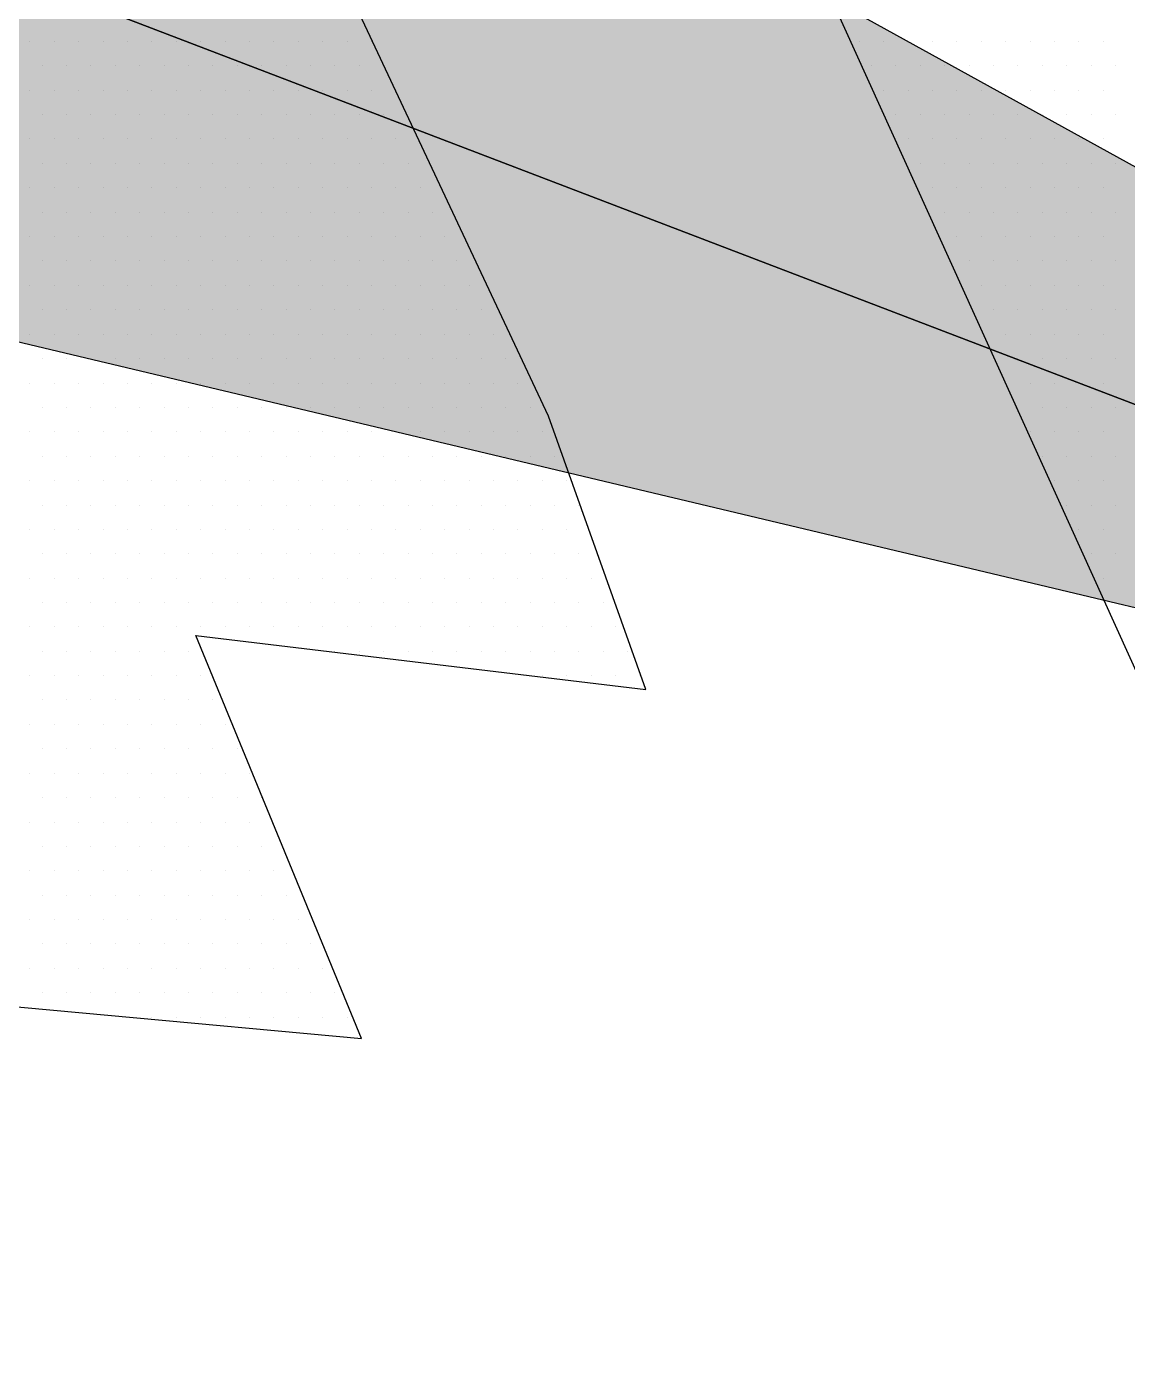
# Model space of a CAD drawing. Header units: metres. Extents: x 9606 to 9900, y 4805 to 4952.
# Drawn here: x 9833.171 to 9833.668, y 4845.162 to 4845.762 of the extents above; entities that cross this region are included whole.
import ezdxf

# ---------------------------------------------------------------- set-up
doc = ezdxf.new("R2010")
doc.units = ezdxf.units.M
doc.header["$LTSCALE"] = 2
doc.linetypes.add('CACHEX2', pattern=[0.75, 0.5, -0.25])
for name, color, linetype in [('CARTOUCHE', 7, 'Continuous'), ('LOGO', 4, 'Continuous'), ('rosace', 7, 'Continuous')]:
    doc.layers.add(name, color=color, linetype=linetype)

# ---------------------------------------------------------------- blocks, each defined once
blk = doc.blocks.new('A$C715108E3')
at = {"layer": 'LOGO', "color": 131}
for p, q in [((-1.0298, -15.0742), (-1.0298, -15.0742)), ((-0.9386, -15.0742), (-0.9386, -15.0742)), ((-0.8465, -15.0742), (-0.8465, -15.0742)), ((-0.7549, -15.0742), (-0.7549, -15.0742)), ((-0.6633, -15.0742), (-0.6633, -15.0742)), ((-0.5712, -15.0742), (-0.5712, -15.0742)), ((-0.4796, -15.0742), (-0.4796, -15.0742)), ((-0.3879, -15.0742), (-0.3879, -15.0742)), ((-0.2963, -15.0742), (-0.2963, -15.0742)), ((-0.2043, -15.0742), (-0.2043, -15.0742)), ((-0.1124, -15.0742), (-0.1124, -15.0742)), ((-0.0212, -15.0742), (-0.0212, -15.0742)), ((0.0708, -15.0742), (0.0708, -15.0742)), ((0.1627, -15.0742), (0.1627, -15.0742)), ((0.2541, -15.0742), (0.2541, -15.0742)), ((2.0557, -15.0742), (2.0557, -15.0742)), ((2.0889, -15.0742), (2.0889, -15.0742)), ((2.1807, -15.0742), (2.1807, -15.0742)), ((2.2726, -15.0742), (2.2726, -15.0742)), ((2.364, -15.0742), (2.364, -15.0742)), ((2.4559, -15.0742), (2.4559, -15.0742)), ((2.5477, -15.0742), (2.5477, -15.0742)), ((2.6392, -15.0742), (2.6392, -15.0742)), ((2.731, -15.0742), (2.731, -15.0742)), ((2.823, -15.0742), (2.823, -15.0742)), ((2.9143, -15.0742), (2.9143, -15.0742)), ((3.0063, -15.0742), (3.0063, -15.0742)), ((-0.9841, -15.1655), (-0.9841, -15.1655)), ((-0.8921, -15.1655), (-0.8921, -15.1655)), ((-0.801, -15.1655), (-0.801, -15.1655)), ((-0.709, -15.1655), (-0.709, -15.1655)), ((-0.6173, -15.1655), (-0.6173, -15.1655)), ((-0.5257, -15.1655), (-0.5257, -15.1655)), ((-0.434, -15.1655), (-0.434, -15.1655)), ((-0.342, -15.1655), (-0.342, -15.1655)), ((-0.2508, -15.1655), (-0.2508, -15.1655)), ((-0.1587, -15.1655), (-0.1587, -15.1655)), ((-0.0667, -15.1655), (-0.0667, -15.1655)), ((0.0251, -15.1655), (0.0251, -15.1655)), ((0.1166, -15.1655), (0.1166, -15.1655)), ((0.2084, -15.1655), (0.2084, -15.1655)), ((0.3002, -15.1655), (0.3002, -15.1655)), ((2.0975, -15.1655), (2.0975, -15.1655)), ((2.1346, -15.1655), (2.1346, -15.1655)), ((2.2265, -15.1655), (2.2265, -15.1655)), ((2.3183, -15.1655), (2.3183, -15.1655)), ((2.4101, -15.1655), (2.4101, -15.1655)), ((2.5016, -15.1655), (2.5016, -15.1655)), ((2.5934, -15.1655), (2.5934, -15.1655)), ((2.6853, -15.1655), (2.6853, -15.1655)), ((2.7767, -15.1655), (2.7767, -15.1655)), ((2.8685, -15.1655), (2.8685, -15.1655)), ((2.9606, -15.1655), (2.9606, -15.1655)), ((3.0518, -15.1655), (3.0518, -15.1655)), ((-1.0298, -15.2579), (-1.0298, -15.2579)), ((-0.9386, -15.2579), (-0.9386, -15.2579)), ((-0.8465, -15.2579), (-0.8465, -15.2579)), ((-0.7549, -15.2579), (-0.7549, -15.2579)), ((-0.6633, -15.2579), (-0.6633, -15.2579)), ((-0.5712, -15.2579), (-0.5712, -15.2579)), ((-0.4796, -15.2579), (-0.4796, -15.2579)), ((-0.3879, -15.2579), (-0.3879, -15.2579)), ((-0.2963, -15.2579), (-0.2963, -15.2579)), ((-0.2043, -15.2579), (-0.2043, -15.2579)), ((-0.1124, -15.2579), (-0.1124, -15.2579)), ((-0.0212, -15.2579), (-0.0212, -15.2579)), ((0.0708, -15.2579), (0.0708, -15.2579)), ((0.1627, -15.2579), (0.1627, -15.2579)), ((0.2541, -15.2579), (0.2541, -15.2579)), ((2.1388, -15.2579), (2.1388, -15.2579)), ((2.1807, -15.2579), (2.1807, -15.2579)), ((2.2726, -15.2579), (2.2726, -15.2579)), ((2.364, -15.2579), (2.364, -15.2579)), ((2.4559, -15.2579), (2.4559, -15.2579)), ((2.5477, -15.2579), (2.5477, -15.2579)), ((2.6392, -15.2579), (2.6392, -15.2579)), ((2.731, -15.2579), (2.731, -15.2579)), ((2.823, -15.2579), (2.823, -15.2579)), ((2.9143, -15.2579), (2.9143, -15.2579)), ((3.0063, -15.2579), (3.0063, -15.2579)), ((-0.9841, -15.3493), (-0.9841, -15.3493)), ((-0.8921, -15.3493), (-0.8921, -15.3493)), ((-0.801, -15.3493), (-0.801, -15.3493)), ((-0.709, -15.3493), (-0.709, -15.3493)), ((-0.6173, -15.3493), (-0.6173, -15.3493)), ((-0.5257, -15.3493), (-0.5257, -15.3493)), ((-0.434, -15.3493), (-0.434, -15.3493)), ((-0.342, -15.3493), (-0.342, -15.3493)), ((-0.2508, -15.3493), (-0.2508, -15.3493)), ((-0.1587, -15.3493), (-0.1587, -15.3493)), ((-0.0667, -15.3493), (-0.0667, -15.3493)), ((0.0251, -15.3493), (0.0251, -15.3493)), ((0.1166, -15.3493), (0.1166, -15.3493)), ((0.2084, -15.3493), (0.2084, -15.3493)), ((0.3002, -15.3493), (0.3002, -15.3493)), ((2.1807, -15.3493), (2.1807, -15.3493)), ((2.2265, -15.3493), (2.2265, -15.3493)), ((2.3183, -15.3493), (2.3183, -15.3493)), ((2.4101, -15.3493), (2.4101, -15.3493)), ((2.5016, -15.3493), (2.5016, -15.3493)), ((2.5934, -15.3493), (2.5934, -15.3493)), ((2.6853, -15.3493), (2.6853, -15.3493)), ((2.7767, -15.3493), (2.7767, -15.3493)), ((2.8685, -15.3493), (2.8685, -15.3493)), ((2.9606, -15.3493), (2.9606, -15.3493)), ((3.0518, -15.3493), (3.0518, -15.3493)), ((-1.0298, -15.4406), (-1.0298, -15.4406)), ((-0.9386, -15.4406), (-0.9386, -15.4406)), ((-0.8465, -15.4406), (-0.8465, -15.4406)), ((-0.7549, -15.4406), (-0.7549, -15.4406)), ((-0.6633, -15.4406), (-0.6633, -15.4406)), ((-0.5712, -15.4406), (-0.5712, -15.4406)), ((-0.4796, -15.4406), (-0.4796, -15.4406)), ((-0.3879, -15.4406), (-0.3879, -15.4406)), ((-0.2963, -15.4406), (-0.2963, -15.4406)), ((-0.2043, -15.4406), (-0.2043, -15.4406)), ((-0.1124, -15.4406), (-0.1124, -15.4406)), ((-0.0212, -15.4406), (-0.0212, -15.4406)), ((0.0708, -15.4406), (0.0708, -15.4406)), ((0.1627, -15.4406), (0.1627, -15.4406)), ((0.2541, -15.4406), (0.2541, -15.4406)), ((0.346, -15.4406), (0.346, -15.4406)), ((2.2222, -15.4406), (2.2222, -15.4406)), ((2.2726, -15.4406), (2.2726, -15.4406)), ((2.364, -15.4406), (2.364, -15.4406)), ((2.4559, -15.4406), (2.4559, -15.4406)), ((2.5477, -15.4406), (2.5477, -15.4406)), ((2.6392, -15.4406), (2.6392, -15.4406)), ((2.731, -15.4406), (2.731, -15.4406)), ((2.823, -15.4406), (2.823, -15.4406)), ((2.9143, -15.4406), (2.9143, -15.4406)), ((3.0063, -15.4406), (3.0063, -15.4406)), ((-0.9841, -15.5332), (-0.9841, -15.5332)), ((-0.8921, -15.5332), (-0.8921, -15.5332)), ((-0.801, -15.5332), (-0.801, -15.5332)), ((-0.709, -15.5332), (-0.709, -15.5332)), ((-0.6173, -15.5332), (-0.6173, -15.5332)), ((-0.5257, -15.5332), (-0.5257, -15.5332)), ((-0.434, -15.5332), (-0.434, -15.5332)), ((-0.342, -15.5332), (-0.342, -15.5332)), ((-0.2508, -15.5332), (-0.2508, -15.5332)), ((-0.1587, -15.5332), (-0.1587, -15.5332)), ((-0.0667, -15.5332), (-0.0667, -15.5332)), ((0.0251, -15.5332), (0.0251, -15.5332)), ((0.1166, -15.5332), (0.1166, -15.5332)), ((0.2084, -15.5332), (0.2084, -15.5332)), ((0.3002, -15.5332), (0.3002, -15.5332)), ((0.3917, -15.5332), (0.3917, -15.5332)), ((2.264, -15.5332), (2.264, -15.5332)), ((2.3183, -15.5332), (2.3183, -15.5332)), ((2.4101, -15.5332), (2.4101, -15.5332)), ((2.5016, -15.5332), (2.5016, -15.5332)), ((2.5934, -15.5332), (2.5934, -15.5332)), ((2.6853, -15.5332), (2.6853, -15.5332)), ((2.7767, -15.5332), (2.7767, -15.5332)), ((2.8685, -15.5332), (2.8685, -15.5332)), ((2.9606, -15.5332), (2.9606, -15.5332)), ((3.0518, -15.5332), (3.0518, -15.5332)), ((-1.0298, -15.6246), (-1.0298, -15.6246)), ((-0.9386, -15.6246), (-0.9386, -15.6246)), ((-0.8465, -15.6246), (-0.8465, -15.6246)), ((-0.7549, -15.6246), (-0.7549, -15.6246)), ((-0.6633, -15.6246), (-0.6633, -15.6246)), ((-0.5712, -15.6246), (-0.5712, -15.6246)), ((-0.4796, -15.6246), (-0.4796, -15.6246)), ((-0.3879, -15.6246), (-0.3879, -15.6246)), ((-0.2963, -15.6246), (-0.2963, -15.6246)), ((-0.2043, -15.6246), (-0.2043, -15.6246)), ((-0.1124, -15.6246), (-0.1124, -15.6246)), ((-0.0212, -15.6246), (-0.0212, -15.6246)), ((0.0708, -15.6246), (0.0708, -15.6246)), ((0.1627, -15.6246), (0.1627, -15.6246)), ((0.2541, -15.6246), (0.2541, -15.6246)), ((0.346, -15.6246), (0.346, -15.6246)), ((0.4378, -15.6246), (0.4378, -15.6246)), ((2.3052, -15.6246), (2.3052, -15.6246)), ((2.364, -15.6246), (2.364, -15.6246)), ((2.4559, -15.6246), (2.4559, -15.6246)), ((2.5477, -15.6246), (2.5477, -15.6246)), ((2.6392, -15.6246), (2.6392, -15.6246)), ((2.731, -15.6246), (2.731, -15.6246)), ((2.823, -15.6246), (2.823, -15.6246)), ((2.9143, -15.6246), (2.9143, -15.6246)), ((3.0063, -15.6246), (3.0063, -15.6246)), ((-0.9841, -15.7159), (-0.9841, -15.7159)), ((-0.8921, -15.7159), (-0.8921, -15.7159)), ((-0.801, -15.7159), (-0.801, -15.7159)), ((-0.709, -15.7159), (-0.709, -15.7159)), ((-0.6173, -15.7159), (-0.6173, -15.7159)), ((-0.5257, -15.7159), (-0.5257, -15.7159)), ((-0.434, -15.7159), (-0.434, -15.7159)), ((-0.342, -15.7159), (-0.342, -15.7159)), ((-0.2508, -15.7159), (-0.2508, -15.7159)), ((-0.1587, -15.7159), (-0.1587, -15.7159)), ((-0.0667, -15.7159), (-0.0667, -15.7159)), ((0.0251, -15.7159), (0.0251, -15.7159)), ((0.1166, -15.7159), (0.1166, -15.7159)), ((0.2084, -15.7159), (0.2084, -15.7159)), ((0.3002, -15.7159), (0.3002, -15.7159)), ((0.3917, -15.7159), (0.3917, -15.7159)), ((0.4835, -15.7159), (0.4835, -15.7159)), ((2.3464, -15.7159), (2.3464, -15.7159)), ((2.4101, -15.7159), (2.4101, -15.7159)), ((2.5016, -15.7159), (2.5016, -15.7159)), ((2.5934, -15.7159), (2.5934, -15.7159)), ((2.6853, -15.7159), (2.6853, -15.7159)), ((2.7767, -15.7159), (2.7767, -15.7159)), ((2.8685, -15.7159), (2.8685, -15.7159)), ((2.9606, -15.7159), (2.9606, -15.7159)), ((3.0518, -15.7159), (3.0518, -15.7159)), ((-1.0298, -15.8083), (-1.0298, -15.8083)), ((-0.9386, -15.8083), (-0.9386, -15.8083)), ((-0.8465, -15.8083), (-0.8465, -15.8083)), ((-0.7549, -15.8083), (-0.7549, -15.8083)), ((-0.6633, -15.8083), (-0.6633, -15.8083)), ((-0.5712, -15.8083), (-0.5712, -15.8083)), ((-0.4796, -15.8083), (-0.4796, -15.8083)), ((-0.3879, -15.8083), (-0.3879, -15.8083)), ((-0.2963, -15.8083), (-0.2963, -15.8083)), ((-0.2043, -15.8083), (-0.2043, -15.8083)), ((-0.1124, -15.8083), (-0.1124, -15.8083)), ((-0.0212, -15.8083), (-0.0212, -15.8083)), ((0.0708, -15.8083), (0.0708, -15.8083)), ((0.1627, -15.8083), (0.1627, -15.8083)), ((0.2541, -15.8083), (0.2541, -15.8083)), ((0.346, -15.8083), (0.346, -15.8083)), ((0.4378, -15.8083), (0.4378, -15.8083)), ((0.5293, -15.8083), (0.5293, -15.8083)), ((2.3884, -15.8083), (2.3884, -15.8083)), ((2.4559, -15.8083), (2.4559, -15.8083)), ((2.5477, -15.8083), (2.5477, -15.8083)), ((2.6392, -15.8083), (2.6392, -15.8083)), ((2.731, -15.8083), (2.731, -15.8083)), ((2.823, -15.8083), (2.823, -15.8083)), ((2.9143, -15.8083), (2.9143, -15.8083)), ((3.0063, -15.8083), (3.0063, -15.8083)), ((-0.9841, -15.8994), (-0.9841, -15.8994)), ((-0.8921, -15.8994), (-0.8921, -15.8994)), ((-0.801, -15.8994), (-0.801, -15.8994)), ((-0.709, -15.8994), (-0.709, -15.8994)), ((-0.6173, -15.8994), (-0.6173, -15.8994)), ((-0.5257, -15.8994), (-0.5257, -15.8994)), ((-0.434, -15.8994), (-0.434, -15.8994)), ((-0.342, -15.8994), (-0.342, -15.8994)), ((-0.2508, -15.8994), (-0.2508, -15.8994)), ((-0.1587, -15.8994), (-0.1587, -15.8994)), ((-0.0667, -15.8994), (-0.0667, -15.8994)), ((0.0251, -15.8994), (0.0251, -15.8994)), ((0.1166, -15.8994), (0.1166, -15.8994)), ((0.2084, -15.8994), (0.2084, -15.8994)), ((0.3002, -15.8994), (0.3002, -15.8994)), ((0.3917, -15.8994), (0.3917, -15.8994)), ((0.4835, -15.8994), (0.4835, -15.8994)), ((0.5755, -15.8994), (0.5755, -15.8994)), ((2.4296, -15.8994), (2.4296, -15.8994)), ((2.5016, -15.8994), (2.5016, -15.8994)), ((2.5934, -15.8994), (2.5934, -15.8994)), ((2.6853, -15.8994), (2.6853, -15.8994)), ((2.7767, -15.8994), (2.7767, -15.8994)), ((2.8685, -15.8994), (2.8685, -15.8994)), ((2.9606, -15.8994), (2.9606, -15.8994)), ((3.0518, -15.8994), (3.0518, -15.8994)), ((-1.0298, -15.991), (-1.0298, -15.991)), ((-0.9386, -15.991), (-0.9386, -15.991)), ((-0.8465, -15.991), (-0.8465, -15.991)), ((-0.7549, -15.991), (-0.7549, -15.991)), ((-0.6633, -15.991), (-0.6633, -15.991)), ((-0.5712, -15.991), (-0.5712, -15.991)), ((-0.4796, -15.991), (-0.4796, -15.991)), ((-0.3879, -15.991), (-0.3879, -15.991)), ((-0.2963, -15.991), (-0.2963, -15.991)), ((-0.2043, -15.991), (-0.2043, -15.991)), ((-0.1124, -15.991), (-0.1124, -15.991)), ((-0.0212, -15.991), (-0.0212, -15.991)), ((0.0708, -15.991), (0.0708, -15.991)), ((0.1627, -15.991), (0.1627, -15.991)), ((0.2541, -15.991), (0.2541, -15.991)), ((0.346, -15.991), (0.346, -15.991)), ((0.4378, -15.991), (0.4378, -15.991)), ((0.5293, -15.991), (0.5293, -15.991)), ((0.6211, -15.991), (0.6211, -15.991)), ((2.4716, -15.991), (2.4716, -15.991)), ((2.5477, -15.991), (2.5477, -15.991)), ((2.6392, -15.991), (2.6392, -15.991)), ((2.731, -15.991), (2.731, -15.991)), ((2.823, -15.991), (2.823, -15.991)), ((2.9143, -15.991), (2.9143, -15.991)), ((3.0063, -15.991), (3.0063, -15.991)), ((-0.9841, -16.0834), (-0.9841, -16.0834)), ((-0.8921, -16.0834), (-0.8921, -16.0834)), ((-0.801, -16.0834), (-0.801, -16.0834)), ((-0.709, -16.0834), (-0.709, -16.0834)), ((-0.6173, -16.0834), (-0.6173, -16.0834)), ((-0.5257, -16.0834), (-0.5257, -16.0834)), ((-0.434, -16.0834), (-0.434, -16.0834)), ((-0.342, -16.0834), (-0.342, -16.0834)), ((-0.2508, -16.0834), (-0.2508, -16.0834)), ((-0.1587, -16.0834), (-0.1587, -16.0834)), ((-0.0667, -16.0834), (-0.0667, -16.0834)), ((0.0251, -16.0834), (0.0251, -16.0834)), ((0.1166, -16.0834), (0.1166, -16.0834)), ((0.2084, -16.0834), (0.2084, -16.0834)), ((0.3002, -16.0834), (0.3002, -16.0834)), ((0.3917, -16.0834), (0.3917, -16.0834)), ((0.4835, -16.0834), (0.4835, -16.0834)), ((0.5755, -16.0834), (0.5755, -16.0834)), ((0.6668, -16.0834), (0.6668, -16.0834)), ((2.513, -16.0834), (2.513, -16.0834)), ((2.5934, -16.0834), (2.5934, -16.0834)), ((2.6853, -16.0834), (2.6853, -16.0834)), ((2.7767, -16.0834), (2.7767, -16.0834)), ((2.8685, -16.0834), (2.8685, -16.0834)), ((2.9606, -16.0834), (2.9606, -16.0834)), ((3.0518, -16.0834), (3.0518, -16.0834)), ((-1.0298, -16.1747), (-1.0298, -16.1747)), ((-0.9386, -16.1747), (-0.9386, -16.1747)), ((-0.8465, -16.1747), (-0.8465, -16.1747)), ((-0.7549, -16.1747), (-0.7549, -16.1747)), ((-0.6633, -16.1747), (-0.6633, -16.1747)), ((-0.5712, -16.1747), (-0.5712, -16.1747)), ((-0.4796, -16.1747), (-0.4796, -16.1747)), ((-0.3879, -16.1747), (-0.3879, -16.1747)), ((-0.2963, -16.1747), (-0.2963, -16.1747)), ((-0.2043, -16.1747), (-0.2043, -16.1747)), ((-0.1124, -16.1747), (-0.1124, -16.1747)), ((-0.0212, -16.1747), (-0.0212, -16.1747)), ((0.0708, -16.1747), (0.0708, -16.1747)), ((0.1627, -16.1747), (0.1627, -16.1747)), ((0.2541, -16.1747), (0.2541, -16.1747)), ((0.346, -16.1747), (0.346, -16.1747)), ((0.4378, -16.1747), (0.4378, -16.1747)), ((0.5293, -16.1747), (0.5293, -16.1747)), ((0.6211, -16.1747), (0.6211, -16.1747)), ((0.7131, -16.1747), (0.7131, -16.1747)), ((2.5548, -16.1747), (2.5548, -16.1747)), ((2.6392, -16.1747), (2.6392, -16.1747)), ((2.731, -16.1747), (2.731, -16.1747)), ((2.823, -16.1747), (2.823, -16.1747)), ((2.9143, -16.1747), (2.9143, -16.1747)), ((3.0063, -16.1747), (3.0063, -16.1747)), ((-0.9841, -16.2675), (-0.9841, -16.2675)), ((-0.8921, -16.2675), (-0.8921, -16.2675)), ((-0.801, -16.2675), (-0.801, -16.2675)), ((-0.709, -16.2675), (-0.709, -16.2675)), ((-0.6173, -16.2675), (-0.6173, -16.2675)), ((-0.5257, -16.2675), (-0.5257, -16.2675)), ((-0.434, -16.2675), (-0.434, -16.2675)), ((-0.342, -16.2675), (-0.342, -16.2675)), ((-0.2508, -16.2675), (-0.2508, -16.2675)), ((-0.1587, -16.2675), (-0.1587, -16.2675)), ((-0.0667, -16.2675), (-0.0667, -16.2675)), ((0.0251, -16.2675), (0.0251, -16.2675)), ((0.1166, -16.2675), (0.1166, -16.2675)), ((0.2084, -16.2675), (0.2084, -16.2675)), ((0.3002, -16.2675), (0.3002, -16.2675)), ((0.3917, -16.2675), (0.3917, -16.2675)), ((0.4835, -16.2675), (0.4835, -16.2675)), ((0.5755, -16.2675), (0.5755, -16.2675)), ((0.6668, -16.2675), (0.6668, -16.2675)), ((0.7588, -16.2675), (0.7588, -16.2675)), ((2.596, -16.2675), (2.596, -16.2675)), ((2.6853, -16.2675), (2.6853, -16.2675)), ((2.7767, -16.2675), (2.7767, -16.2675)), ((2.8685, -16.2675), (2.8685, -16.2675)), ((2.9606, -16.2675), (2.9606, -16.2675)), ((3.0518, -16.2675), (3.0518, -16.2675)), ((-1.0298, -16.3587), (-1.0298, -16.3587)), ((-0.9386, -16.3587), (-0.9386, -16.3587)), ((-0.8465, -16.3587), (-0.8465, -16.3587)), ((-0.7549, -16.3587), (-0.7549, -16.3587)), ((-0.6633, -16.3587), (-0.6633, -16.3587)), ((-0.5712, -16.3587), (-0.5712, -16.3587)), ((-0.4796, -16.3587), (-0.4796, -16.3587)), ((-0.3879, -16.3587), (-0.3879, -16.3587)), ((-0.2963, -16.3587), (-0.2963, -16.3587)), ((-0.2043, -16.3587), (-0.2043, -16.3587)), ((-0.1124, -16.3587), (-0.1124, -16.3587)), ((-0.0212, -16.3587), (-0.0212, -16.3587)), ((0.0708, -16.3587), (0.0708, -16.3587)), ((0.1627, -16.3587), (0.1627, -16.3587)), ((0.2541, -16.3587), (0.2541, -16.3587)), ((0.346, -16.3587), (0.346, -16.3587)), ((0.4378, -16.3587), (0.4378, -16.3587)), ((0.5293, -16.3587), (0.5293, -16.3587)), ((0.6211, -16.3587), (0.6211, -16.3587)), ((0.7131, -16.3587), (0.7131, -16.3587)), ((0.8044, -16.3587), (0.8044, -16.3587)), ((2.6382, -16.3587), (2.6382, -16.3587)), ((2.6392, -16.3587), (2.6392, -16.3587)), ((2.731, -16.3587), (2.731, -16.3587)), ((2.823, -16.3587), (2.823, -16.3587)), ((2.9143, -16.3587), (2.9143, -16.3587)), ((3.0063, -16.3587), (3.0063, -16.3587)), ((-0.9841, -16.45), (-0.9841, -16.45)), ((-0.8921, -16.45), (-0.8921, -16.45)), ((-0.801, -16.45), (-0.801, -16.45)), ((-0.709, -16.45), (-0.709, -16.45)), ((-0.6173, -16.45), (-0.6173, -16.45)), ((-0.5257, -16.45), (-0.5257, -16.45)), ((-0.434, -16.45), (-0.434, -16.45)), ((-0.342, -16.45), (-0.342, -16.45)), ((-0.2508, -16.45), (-0.2508, -16.45)), ((-0.1587, -16.45), (-0.1587, -16.45)), ((-0.0667, -16.45), (-0.0667, -16.45)), ((0.0251, -16.45), (0.0251, -16.45)), ((0.1166, -16.45), (0.1166, -16.45)), ((0.2084, -16.45), (0.2084, -16.45)), ((0.3002, -16.45), (0.3002, -16.45)), ((0.3917, -16.45), (0.3917, -16.45)), ((0.4835, -16.45), (0.4835, -16.45)), ((0.5755, -16.45), (0.5755, -16.45)), ((0.6668, -16.45), (0.6668, -16.45)), ((0.7588, -16.45), (0.7588, -16.45)), ((0.8507, -16.45), (0.8507, -16.45)), ((2.6794, -16.45), (2.6794, -16.45)), ((2.6853, -16.45), (2.6853, -16.45)), ((2.7767, -16.45), (2.7767, -16.45)), ((2.8685, -16.45), (2.8685, -16.45)), ((2.9606, -16.45), (2.9606, -16.45)), ((3.0518, -16.45), (3.0518, -16.45)), ((-1.0298, -16.5424), (-1.0298, -16.5424)), ((-0.9386, -16.5424), (-0.9386, -16.5424)), ((-0.8465, -16.5424), (-0.8465, -16.5424)), ((-0.7549, -16.5424), (-0.7549, -16.5424)), ((-0.6633, -16.5424), (-0.6633, -16.5424)), ((-0.5712, -16.5424), (-0.5712, -16.5424)), ((-0.4796, -16.5424), (-0.4796, -16.5424)), ((-0.3879, -16.5424), (-0.3879, -16.5424)), ((-0.2963, -16.5424), (-0.2963, -16.5424)), ((-0.2043, -16.5424), (-0.2043, -16.5424)), ((-0.1124, -16.5424), (-0.1124, -16.5424)), ((-0.0212, -16.5424), (-0.0212, -16.5424)), ((0.0708, -16.5424), (0.0708, -16.5424)), ((0.1627, -16.5424), (0.1627, -16.5424)), ((0.2541, -16.5424), (0.2541, -16.5424)), ((0.346, -16.5424), (0.346, -16.5424)), ((0.4378, -16.5424), (0.4378, -16.5424)), ((0.5293, -16.5424), (0.5293, -16.5424)), ((0.6211, -16.5424), (0.6211, -16.5424)), ((0.7131, -16.5424), (0.7131, -16.5424)), ((0.8044, -16.5424), (0.8044, -16.5424)), ((0.8964, -16.5424), (0.8964, -16.5424)), ((2.7207, -16.5424), (2.7207, -16.5424)), ((2.731, -16.5424), (2.731, -16.5424)), ((2.823, -16.5424), (2.823, -16.5424)), ((2.9143, -16.5424), (2.9143, -16.5424)), ((3.0063, -16.5424), (3.0063, -16.5424)), ((-0.9841, -16.6339), (-0.9841, -16.6339)), ((-0.8921, -16.6339), (-0.8921, -16.6339)), ((-0.801, -16.6339), (-0.801, -16.6339)), ((-0.709, -16.6339), (-0.709, -16.6339)), ((-0.6173, -16.6339), (-0.6173, -16.6339)), ((-0.5257, -16.6339), (-0.5257, -16.6339)), ((-0.434, -16.6339), (-0.434, -16.6339)), ((-0.342, -16.6339), (-0.342, -16.6339)), ((-0.2508, -16.6339), (-0.2508, -16.6339)), ((-0.1587, -16.6339), (-0.1587, -16.6339)), ((-0.0667, -16.6339), (-0.0667, -16.6339)), ((0.0251, -16.6339), (0.0251, -16.6339)), ((0.1166, -16.6339), (0.1166, -16.6339)), ((0.2084, -16.6339), (0.2084, -16.6339)), ((0.3002, -16.6339), (0.3002, -16.6339)), ((0.3917, -16.6339), (0.3917, -16.6339)), ((0.4835, -16.6339), (0.4835, -16.6339)), ((0.5755, -16.6339), (0.5755, -16.6339)), ((0.6668, -16.6339), (0.6668, -16.6339)), ((0.7588, -16.6339), (0.7588, -16.6339)), ((0.8507, -16.6339), (0.8507, -16.6339)), ((0.9423, -16.6339), (0.9423, -16.6339)), ((2.7625, -16.6339), (2.7625, -16.6339)), ((2.7767, -16.6339), (2.7767, -16.6339)), ((2.8685, -16.6339), (2.8685, -16.6339)), ((2.9606, -16.6339), (2.9606, -16.6339)), ((3.0518, -16.6339), (3.0518, -16.6339)), ((-1.0298, -16.7251), (-1.0298, -16.7251)), ((-0.9386, -16.7251), (-0.9386, -16.7251)), ((-0.8465, -16.7251), (-0.8465, -16.7251)), ((-0.7549, -16.7251), (-0.7549, -16.7251)), ((-0.6633, -16.7251), (-0.6633, -16.7251)), ((-0.5712, -16.7251), (-0.5712, -16.7251)), ((-0.4796, -16.7251), (-0.4796, -16.7251)), ((-0.3879, -16.7251), (-0.3879, -16.7251)), ((-0.2963, -16.7251), (-0.2963, -16.7251)), ((-0.2043, -16.7251), (-0.2043, -16.7251)), ((-0.1124, -16.7251), (-0.1124, -16.7251)), ((-0.0212, -16.7251), (-0.0212, -16.7251)), ((0.0708, -16.7251), (0.0708, -16.7251)), ((0.1627, -16.7251), (0.1627, -16.7251)), ((0.2541, -16.7251), (0.2541, -16.7251)), ((0.346, -16.7251), (0.346, -16.7251)), ((0.4378, -16.7251), (0.4378, -16.7251)), ((0.5293, -16.7251), (0.5293, -16.7251)), ((0.6211, -16.7251), (0.6211, -16.7251)), ((0.7131, -16.7251), (0.7131, -16.7251)), ((0.8044, -16.7251), (0.8044, -16.7251)), ((0.8964, -16.7251), (0.8964, -16.7251)), ((0.988, -16.7251), (0.988, -16.7251)), ((2.8041, -16.7251), (2.8041, -16.7251)), ((2.823, -16.7251), (2.823, -16.7251)), ((2.9143, -16.7251), (2.9143, -16.7251)), ((3.0063, -16.7251), (3.0063, -16.7251)), ((-0.9841, -16.8175), (-0.9841, -16.8175)), ((-0.8921, -16.8175), (-0.8921, -16.8175)), ((-0.801, -16.8175), (-0.801, -16.8175)), ((-0.709, -16.8175), (-0.709, -16.8175)), ((-0.6173, -16.8175), (-0.6173, -16.8175)), ((-0.5257, -16.8175), (-0.5257, -16.8175)), ((-0.434, -16.8175), (-0.434, -16.8175)), ((-0.342, -16.8175), (-0.342, -16.8175)), ((-0.2508, -16.8175), (-0.2508, -16.8175)), ((-0.1587, -16.8175), (-0.1587, -16.8175)), ((-0.0667, -16.8175), (-0.0667, -16.8175)), ((0.0251, -16.8175), (0.0251, -16.8175)), ((0.1166, -16.8175), (0.1166, -16.8175)), ((0.2084, -16.8175), (0.2084, -16.8175)), ((0.3002, -16.8175), (0.3002, -16.8175)), ((0.3917, -16.8175), (0.3917, -16.8175)), ((0.4835, -16.8175), (0.4835, -16.8175)), ((0.5755, -16.8175), (0.5755, -16.8175)), ((0.6668, -16.8175), (0.6668, -16.8175)), ((0.7588, -16.8175), (0.7588, -16.8175)), ((0.8507, -16.8175), (0.8507, -16.8175)), ((0.9423, -16.8175), (0.9423, -16.8175)), ((1.034, -16.8175), (1.034, -16.8175)), ((2.8459, -16.8175), (2.8459, -16.8175)), ((2.8685, -16.8175), (2.8685, -16.8175)), ((2.9606, -16.8175), (2.9606, -16.8175)), ((3.0518, -16.8175), (3.0518, -16.8175)), ((-1.0298, -16.909), (-1.0298, -16.909)), ((-0.9386, -16.909), (-0.9386, -16.909)), ((-0.8465, -16.909), (-0.8465, -16.909)), ((-0.7549, -16.909), (-0.7549, -16.909)), ((-0.6633, -16.909), (-0.6633, -16.909)), ((-0.5712, -16.909), (-0.5712, -16.909)), ((-0.4796, -16.909), (-0.4796, -16.909)), ((-0.3879, -16.909), (-0.3879, -16.909)), ((-0.2963, -16.909), (-0.2963, -16.909)), ((-0.2043, -16.909), (-0.2043, -16.909)), ((-0.1124, -16.909), (-0.1124, -16.909)), ((-0.0212, -16.909), (-0.0212, -16.909)), ((0.0708, -16.909), (0.0708, -16.909)), ((0.1627, -16.909), (0.1627, -16.909)), ((0.2541, -16.909), (0.2541, -16.909)), ((0.346, -16.909), (0.346, -16.909)), ((0.4378, -16.909), (0.4378, -16.909)), ((0.5293, -16.909), (0.5293, -16.909)), ((0.6211, -16.909), (0.6211, -16.909)), ((0.7131, -16.909), (0.7131, -16.909)), ((0.8044, -16.909), (0.8044, -16.909)), ((0.8964, -16.909), (0.8964, -16.909)), ((0.988, -16.909), (0.988, -16.909)), ((2.8871, -16.909), (2.8871, -16.909)), ((2.9143, -16.909), (2.9143, -16.909)), ((3.0063, -16.909), (3.0063, -16.909)), ((-0.9841, -17.0003), (-0.9841, -17.0003)), ((-0.8921, -17.0003), (-0.8921, -17.0003)), ((-0.801, -17.0003), (-0.801, -17.0003)), ((-0.709, -17.0003), (-0.709, -17.0003)), ((-0.6173, -17.0003), (-0.6173, -17.0003)), ((-0.5257, -17.0003), (-0.5257, -17.0003)), ((-0.434, -17.0003), (-0.434, -17.0003)), ((-0.342, -17.0003), (-0.342, -17.0003)), ((-0.2508, -17.0003), (-0.2508, -17.0003)), ((-0.1587, -17.0003), (-0.1587, -17.0003)), ((-0.0667, -17.0003), (-0.0667, -17.0003)), ((0.0251, -17.0003), (0.0251, -17.0003)), ((0.1166, -17.0003), (0.1166, -17.0003)), ((0.2084, -17.0003), (0.2084, -17.0003)), ((0.3002, -17.0003), (0.3002, -17.0003)), ((0.3917, -17.0003), (0.3917, -17.0003)), ((0.4835, -17.0003), (0.4835, -17.0003)), ((0.5755, -17.0003), (0.5755, -17.0003)), ((0.6668, -17.0003), (0.6668, -17.0003)), ((0.7588, -17.0003), (0.7588, -17.0003)), ((0.8507, -17.0003), (0.8507, -17.0003)), ((0.9423, -17.0003), (0.9423, -17.0003)), ((1.034, -17.0003), (1.034, -17.0003)), ((2.9291, -17.0003), (2.9291, -17.0003)), ((2.9606, -17.0003), (2.9606, -17.0003)), ((3.0518, -17.0003), (3.0518, -17.0003)), ((-1.0298, -17.0928), (-1.0298, -17.0928)), ((-0.9386, -17.0928), (-0.9386, -17.0928)), ((-0.8465, -17.0928), (-0.8465, -17.0928)), ((-0.7549, -17.0928), (-0.7549, -17.0928)), ((-0.6633, -17.0928), (-0.6633, -17.0928)), ((-0.5712, -17.0928), (-0.5712, -17.0928)), ((-0.4796, -17.0928), (-0.4796, -17.0928)), ((-0.3879, -17.0928), (-0.3879, -17.0928)), ((-0.2963, -17.0928), (-0.2963, -17.0928)), ((-0.2043, -17.0928), (-0.2043, -17.0928)), ((-0.1124, -17.0928), (-0.1124, -17.0928)), ((-0.0212, -17.0928), (-0.0212, -17.0928)), ((0.0708, -17.0928), (0.0708, -17.0928)), ((0.1627, -17.0928), (0.1627, -17.0928)), ((0.2541, -17.0928), (0.2541, -17.0928)), ((0.346, -17.0928), (0.346, -17.0928)), ((0.4378, -17.0928), (0.4378, -17.0928)), ((0.5293, -17.0928), (0.5293, -17.0928)), ((0.6211, -17.0928), (0.6211, -17.0928)), ((0.7131, -17.0928), (0.7131, -17.0928)), ((0.8044, -17.0928), (0.8044, -17.0928)), ((0.8964, -17.0928), (0.8964, -17.0928)), ((0.988, -17.0928), (0.988, -17.0928)), ((1.0801, -17.0928), (1.0801, -17.0928)), ((2.9705, -17.0928), (2.9705, -17.0928)), ((3.0063, -17.0928), (3.0063, -17.0928)), ((-0.9841, -17.1843), (-0.9841, -17.1843)), ((-0.8921, -17.1843), (-0.8921, -17.1843)), ((-0.801, -17.1843), (-0.801, -17.1843)), ((-0.709, -17.1843), (-0.709, -17.1843)), ((-0.6173, -17.1843), (-0.6173, -17.1843)), ((-0.5257, -17.1843), (-0.5257, -17.1843)), ((-0.434, -17.1843), (-0.434, -17.1843)), ((-0.342, -17.1843), (-0.342, -17.1843)), ((-0.2508, -17.1843), (-0.2508, -17.1843)), ((-0.1587, -17.1843), (-0.1587, -17.1843)), ((-0.0667, -17.1843), (-0.0667, -17.1843)), ((0.0251, -17.1843), (0.0251, -17.1843)), ((0.1166, -17.1843), (0.1166, -17.1843)), ((0.2084, -17.1843), (0.2084, -17.1843)), ((0.3002, -17.1843), (0.3002, -17.1843)), ((0.3917, -17.1843), (0.3917, -17.1843)), ((0.4835, -17.1843), (0.4835, -17.1843)), ((0.5755, -17.1843), (0.5755, -17.1843)), ((0.6668, -17.1843), (0.6668, -17.1843)), ((0.7588, -17.1843), (0.7588, -17.1843)), ((0.8507, -17.1843), (0.8507, -17.1843)), ((0.9423, -17.1843), (0.9423, -17.1843)), ((1.034, -17.1843), (1.034, -17.1843)), ((1.1256, -17.1843), (1.1256, -17.1843)), ((3.0121, -17.1843), (3.0121, -17.1843)), ((3.0518, -17.1843), (3.0518, -17.1843)), ((-1.0298, -17.2756), (-1.0298, -17.2756)), ((-0.9386, -17.2756), (-0.9386, -17.2756)), ((-0.8465, -17.2756), (-0.8465, -17.2756)), ((-0.7549, -17.2756), (-0.7549, -17.2756)), ((-0.6633, -17.2756), (-0.6633, -17.2756)), ((-0.5712, -17.2756), (-0.5712, -17.2756)), ((-0.4796, -17.2756), (-0.4796, -17.2756)), ((-0.3879, -17.2756), (-0.3879, -17.2756)), ((-0.2963, -17.2756), (-0.2963, -17.2756)), ((-0.2043, -17.2756), (-0.2043, -17.2756)), ((-0.1124, -17.2756), (-0.1124, -17.2756)), ((-0.0212, -17.2756), (-0.0212, -17.2756)), ((0.0708, -17.2756), (0.0708, -17.2756)), ((0.1627, -17.2756), (0.1627, -17.2756)), ((0.2541, -17.2756), (0.2541, -17.2756)), ((0.346, -17.2756), (0.346, -17.2756)), ((0.4378, -17.2756), (0.4378, -17.2756)), ((0.5293, -17.2756), (0.5293, -17.2756)), ((0.6211, -17.2756), (0.6211, -17.2756)), ((0.7131, -17.2756), (0.7131, -17.2756)), ((0.8044, -17.2756), (0.8044, -17.2756)), ((0.8964, -17.2756), (0.8964, -17.2756)), ((0.988, -17.2756), (0.988, -17.2756)), ((1.0801, -17.2756), (1.0801, -17.2756)), ((1.1717, -17.2756), (1.1717, -17.2756)), ((3.0533, -17.2756), (3.0533, -17.2756)), ((-0.9841, -17.368), (-0.9841, -17.368)), ((-0.8921, -17.368), (-0.8921, -17.368)), ((-0.801, -17.368), (-0.801, -17.368)), ((-0.709, -17.368), (-0.709, -17.368)), ((-0.6173, -17.368), (-0.6173, -17.368)), ((-0.5257, -17.368), (-0.5257, -17.368)), ((-0.434, -17.368), (-0.434, -17.368)), ((0.0871, -17.368), (0.0871, -17.368)), ((0.1166, -17.368), (0.1166, -17.368)), ((0.2084, -17.368), (0.2084, -17.368)), ((0.3002, -17.368), (0.3002, -17.368)), ((0.3917, -17.368), (0.3917, -17.368)), ((0.4835, -17.368), (0.4835, -17.368)), ((0.5755, -17.368), (0.5755, -17.368)), ((0.6668, -17.368), (0.6668, -17.368)), ((0.7588, -17.368), (0.7588, -17.368)), ((0.8507, -17.368), (0.8507, -17.368)), ((0.9423, -17.368), (0.9423, -17.368)), ((1.034, -17.368), (1.034, -17.368)), ((1.1256, -17.368), (1.1256, -17.368)), ((1.2176, -17.368), (1.2176, -17.368)), ((3.0949, -17.368), (3.0949, -17.368)), ((-1.0298, -17.4592), (-1.0298, -17.4592)), ((-0.9386, -17.4592), (-0.9386, -17.4592)), ((-0.8465, -17.4592), (-0.8465, -17.4592)), ((-0.7549, -17.4592), (-0.7549, -17.4592)), ((-0.6633, -17.4592), (-0.6633, -17.4592)), ((-0.5712, -17.4592), (-0.5712, -17.4592)), ((-0.4796, -17.4592), (-0.4796, -17.4592)), ((-0.3879, -17.4592), (-0.3879, -17.4592)), ((0.8516, -17.4592), (0.8516, -17.4592)), ((0.8964, -17.4592), (0.8964, -17.4592)), ((0.988, -17.4592), (0.988, -17.4592)), ((1.0801, -17.4592), (1.0801, -17.4592)), ((1.1717, -17.4592), (1.1717, -17.4592)), ((1.2634, -17.4592), (1.2634, -17.4592)), ((-0.9841, -17.5507), (-0.9841, -17.5507)), ((-0.8921, -17.5507), (-0.8921, -17.5507)), ((-0.801, -17.5507), (-0.801, -17.5507)), ((-0.709, -17.5507), (-0.709, -17.5507)), ((-0.6173, -17.5507), (-0.6173, -17.5507)), ((-0.5257, -17.5507), (-0.5257, -17.5507)), ((-0.434, -17.5507), (-0.434, -17.5507)), ((-0.342, -17.5507), (-0.342, -17.5507)), ((-1.0298, -17.6431), (-1.0298, -17.6431)), ((-0.9386, -17.6431), (-0.9386, -17.6431)), ((-0.8465, -17.6431), (-0.8465, -17.6431)), ((-0.7549, -17.6431), (-0.7549, -17.6431)), ((-0.6633, -17.6431), (-0.6633, -17.6431)), ((-0.5712, -17.6431), (-0.5712, -17.6431)), ((-0.4796, -17.6431), (-0.4796, -17.6431)), ((-0.3879, -17.6431), (-0.3879, -17.6431)), ((-0.2963, -17.6431), (-0.2963, -17.6431)), ((-0.9841, -17.7343), (-0.9841, -17.7343)), ((-0.8921, -17.7343), (-0.8921, -17.7343)), ((-0.801, -17.7343), (-0.801, -17.7343)), ((-0.709, -17.7343), (-0.709, -17.7343)), ((-0.6173, -17.7343), (-0.6173, -17.7343)), ((-0.5257, -17.7343), (-0.5257, -17.7343)), ((-0.434, -17.7343), (-0.434, -17.7343)), ((-0.342, -17.7343), (-0.342, -17.7343)), ((-0.2508, -17.7343), (-0.2508, -17.7343)), ((-1.0298, -17.8258), (-1.0298, -17.8258)), ((-0.9386, -17.8258), (-0.9386, -17.8258)), ((-0.8465, -17.8258), (-0.8465, -17.8258)), ((-0.7549, -17.8258), (-0.7549, -17.8258)), ((-0.6633, -17.8258), (-0.6633, -17.8258)), ((-0.5712, -17.8258), (-0.5712, -17.8258)), ((-0.4796, -17.8258), (-0.4796, -17.8258)), ((-0.3879, -17.8258), (-0.3879, -17.8258)), ((-0.2963, -17.8258), (-0.2963, -17.8258)), ((-0.2043, -17.8258), (-0.2043, -17.8258)), ((-0.9841, -17.9182), (-0.9841, -17.9182)), ((-0.8921, -17.9182), (-0.8921, -17.9182)), ((-0.801, -17.9182), (-0.801, -17.9182)), ((-0.709, -17.9182), (-0.709, -17.9182)), ((-0.6173, -17.9182), (-0.6173, -17.9182)), ((-0.5257, -17.9182), (-0.5257, -17.9182)), ((-0.434, -17.9182), (-0.434, -17.9182)), ((-0.342, -17.9182), (-0.342, -17.9182)), ((-0.2508, -17.9182), (-0.2508, -17.9182)), ((-0.1587, -17.9182), (-0.1587, -17.9182)), ((-1.0298, -18.0097), (-1.0298, -18.0097)), ((-0.9386, -18.0097), (-0.9386, -18.0097)), ((-0.8465, -18.0097), (-0.8465, -18.0097)), ((-0.7549, -18.0097), (-0.7549, -18.0097)), ((-0.6633, -18.0097), (-0.6633, -18.0097)), ((-0.5712, -18.0097), (-0.5712, -18.0097)), ((-0.4796, -18.0097), (-0.4796, -18.0097)), ((-0.3879, -18.0097), (-0.3879, -18.0097)), ((-0.2963, -18.0097), (-0.2963, -18.0097)), ((-0.2043, -18.0097), (-0.2043, -18.0097)), ((-0.9841, -18.1009), (-0.9841, -18.1009)), ((-0.8921, -18.1009), (-0.8921, -18.1009)), ((-0.801, -18.1009), (-0.801, -18.1009)), ((-0.709, -18.1009), (-0.709, -18.1009)), ((-0.6173, -18.1009), (-0.6173, -18.1009)), ((-0.5257, -18.1009), (-0.5257, -18.1009)), ((-0.434, -18.1009), (-0.434, -18.1009)), ((-0.342, -18.1009), (-0.342, -18.1009)), ((-0.2508, -18.1009), (-0.2508, -18.1009)), ((-0.1587, -18.1009), (-0.1587, -18.1009)), ((-1.0298, -18.1933), (-1.0298, -18.1933)), ((-0.9386, -18.1933), (-0.9386, -18.1933)), ((-0.8465, -18.1933), (-0.8465, -18.1933)), ((-0.7549, -18.1933), (-0.7549, -18.1933)), ((-0.6633, -18.1933), (-0.6633, -18.1933)), ((-0.5712, -18.1933), (-0.5712, -18.1933)), ((-0.4796, -18.1933), (-0.4796, -18.1933)), ((-0.3879, -18.1933), (-0.3879, -18.1933)), ((-0.2963, -18.1933), (-0.2963, -18.1933)), ((-0.2043, -18.1933), (-0.2043, -18.1933)), ((-0.1124, -18.1933), (-0.1124, -18.1933)), ((-0.9841, -18.2848), (-0.9841, -18.2848)), ((-0.8921, -18.2848), (-0.8921, -18.2848)), ((-0.801, -18.2848), (-0.801, -18.2848)), ((-0.709, -18.2848), (-0.709, -18.2848)), ((-0.6173, -18.2848), (-0.6173, -18.2848)), ((-0.5257, -18.2848), (-0.5257, -18.2848)), ((-0.434, -18.2848), (-0.434, -18.2848)), ((-0.342, -18.2848), (-0.342, -18.2848)), ((-0.2508, -18.2848), (-0.2508, -18.2848)), ((-0.1587, -18.2848), (-0.1587, -18.2848)), ((-0.0667, -18.2848), (-0.0667, -18.2848)), ((-1.0298, -18.3761), (-1.0298, -18.3761)), ((-0.9386, -18.3761), (-0.9386, -18.3761)), ((-0.8465, -18.3761), (-0.8465, -18.3761)), ((-0.7549, -18.3761), (-0.7549, -18.3761)), ((-0.6633, -18.3761), (-0.6633, -18.3761)), ((-0.5712, -18.3761), (-0.5712, -18.3761)), ((-0.4796, -18.3761), (-0.4796, -18.3761)), ((-0.3879, -18.3761), (-0.3879, -18.3761)), ((-0.2963, -18.3761), (-0.2963, -18.3761)), ((-0.2043, -18.3761), (-0.2043, -18.3761)), ((-0.1124, -18.3761), (-0.1124, -18.3761)), ((-0.0212, -18.3761), (-0.0212, -18.3761)), ((-0.9841, -18.4684), (-0.9841, -18.4684)), ((-0.8921, -18.4684), (-0.8921, -18.4684)), ((-0.801, -18.4684), (-0.801, -18.4684)), ((-0.709, -18.4684), (-0.709, -18.4684)), ((-0.6173, -18.4684), (-0.6173, -18.4684)), ((-0.5257, -18.4684), (-0.5257, -18.4684)), ((-0.434, -18.4684), (-0.434, -18.4684)), ((-0.342, -18.4684), (-0.342, -18.4684)), ((-0.2508, -18.4684), (-0.2508, -18.4684)), ((-0.1587, -18.4684), (-0.1587, -18.4684)), ((-0.0667, -18.4684), (-0.0667, -18.4684)), ((0.0251, -18.4684), (0.0251, -18.4684)), ((-1.0298, -18.5599), (-1.0298, -18.5599)), ((-0.9386, -18.5599), (-0.9386, -18.5599)), ((-0.8465, -18.5599), (-0.8465, -18.5599)), ((-0.7549, -18.5599), (-0.7549, -18.5599)), ((-0.6633, -18.5599), (-0.6633, -18.5599)), ((-0.5712, -18.5599), (-0.5712, -18.5599)), ((-0.4796, -18.5599), (-0.4796, -18.5599)), ((-0.3879, -18.5599), (-0.3879, -18.5599)), ((-0.2963, -18.5599), (-0.2963, -18.5599)), ((-0.2043, -18.5599), (-0.2043, -18.5599)), ((-0.1124, -18.5599), (-0.1124, -18.5599)), ((-0.0212, -18.5599), (-0.0212, -18.5599)), ((0.0708, -18.5599), (0.0708, -18.5599)), ((-0.9841, -18.6525), (-0.9841, -18.6525)), ((-0.8921, -18.6525), (-0.8921, -18.6525)), ((-0.801, -18.6525), (-0.801, -18.6525)), ((-0.709, -18.6525), (-0.709, -18.6525)), ((-0.6173, -18.6525), (-0.6173, -18.6525)), ((-0.5257, -18.6525), (-0.5257, -18.6525)), ((-0.434, -18.6525), (-0.434, -18.6525)), ((-0.342, -18.6525), (-0.342, -18.6525)), ((-0.2508, -18.6525), (-0.2508, -18.6525)), ((-0.1587, -18.6525), (-0.1587, -18.6525)), ((-0.0667, -18.6525), (-0.0667, -18.6525)), ((0.0251, -18.6525), (0.0251, -18.6525)), ((0.1166, -18.6525), (0.1166, -18.6525)), ((-0.6535, -18.7438), (-0.6535, -18.7438)), ((-0.5712, -18.7438), (-0.5712, -18.7438)), ((-0.4796, -18.7438), (-0.4796, -18.7438)), ((-0.3879, -18.7438), (-0.3879, -18.7438)), ((-0.2963, -18.7438), (-0.2963, -18.7438)), ((-0.2043, -18.7438), (-0.2043, -18.7438)), ((-0.1124, -18.7438), (-0.1124, -18.7438)), ((-0.0212, -18.7438), (-0.0212, -18.7438)), ((0.0708, -18.7438), (0.0708, -18.7438)), ((0.1627, -18.7438), (0.1627, -18.7438))]:
    blk.add_line(p, q, dxfattribs=at)
blk.add_lwpolyline([(-1.6922, -18.648), (0.2166, -18.8242), (-0.4061, -17.3082), (1.2857, -17.5115), (0.9202, -16.4826), (-0.461, -13.5406), (1.4536, -13.7453), (4.032, -19.4344), (5.206, -17.903), (3.3935, -13.9486), (6.3293, -14.2803), (6.4311, -12.6478), (3.5725, -12.29), (6.1505, -8.6671), (5.6155, -6.8715), (1.6586, -12.1279), (-1.9407, -12.0256)], dxfattribs=at)
blk = doc.blocks.new('A$C581E6685')
at = {"layer": 'rosace'}
for color, points in [(32, [(-39.8519, 24.2064), (-37.1498, 25.5201), (-23.2602, 17.8548)]), (40, [(-39.8519, 24.2064), (-23.2602, 17.8548), (-38.5844, 21.5046)])]:
    blk.add_hatch(color=color, dxfattribs=at).paths.add_polyline_path(points)
at = {"layer": 'rosace', "color": 32}
blk.add_lwpolyline([(-39.8519, 24.2064), (-37.1498, 25.5201), (-23.2602, 17.8559)], close=True, dxfattribs=at)
at = {"layer": 'rosace', "color": 40}
blk.add_lwpolyline([(-39.8519, 24.2064), (-23.2602, 17.8559), (-38.584, 21.5046)], close=True, dxfattribs=at)
at = {"layer": 'rosace', "color": 32, "linetype": 'CACHEX2', "ltscale": 1.5}
blk.add_ellipse((-38.0538, 23.8138), major_axis=(-19.0311, -3.534), ratio=0.590567, dxfattribs=at)
at = {"layer": 'rosace', "color": 32}
blk.add_ellipse((-37.6144, 23.8499), major_axis=(-13.5768, -4.2839), ratio=0.791971, dxfattribs=at)
at = {"layer": 'CARTOUCHE'}
blk.add_blockref('A$C715108E3', (-31.6739, 36.3189), dxfattribs=at)

msp = doc.modelspace()

# ---------------------------------------------------------------- linework, layer by layer
at = {"layer": 'CARTOUCHE'}
msp.add_rational_spline([(9829.64323, 4848.05468), (9829.64323, 4845.87645), (9829.64323, 4843.69822), (9829.64323, 4842.93022), (9830.41123, 4842.93022), (9839.51909, 4842.93022), (9848.62694, 4842.93022), (9849.39494, 4842.93022), (9849.39494, 4843.69822), (9849.39494, 4845.87645), (9849.39494, 4848.05468), (9849.39494, 4848.82268), (9848.62694, 4848.82268), (9839.51909, 4848.82268), (9830.41123, 4848.82268), (9829.64323, 4848.82268), (9829.64323, 4848.05468)], [1, 1, 1, 0.707106781187, 1, 1, 1, 0.707106781187, 1, 1, 1, 0.707106781187, 1, 1, 1, 0.707106781187, 1], degree=2, knots=[0, 0, 0, 1, 1, 2.570796, 2.570796, 3.570796, 3.570796, 5.141593, 5.141593, 6.141593, 6.141593, 7.712389, 7.712389, 8.712389, 8.712389, 10.283185, 10.283185, 10.283185], dxfattribs=at)

# ---------------------------------------------------------------- block references
at = {"layer": 'CARTOUCHE', "xscale": 0.12, "yscale": 0.12, "zscale": 0.12}
msp.add_blockref('A$C581E6685', (9837.09738, 4843.20633), dxfattribs=at)

doc.saveas('drawing.dxf')
